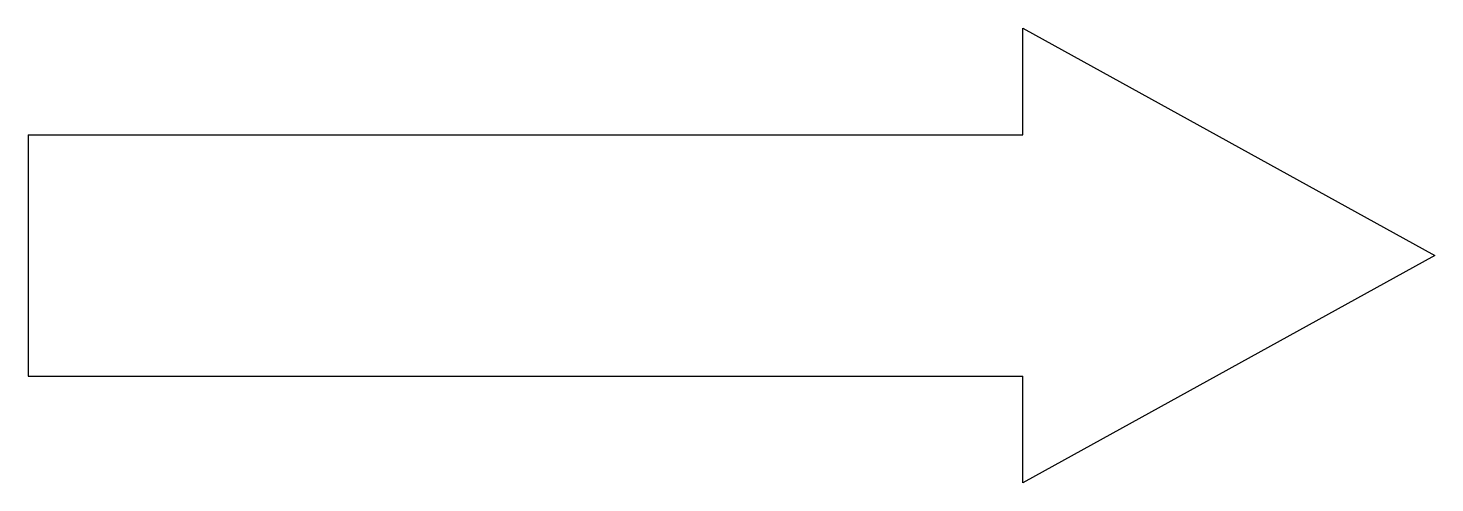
# Model space of a CAD drawing. Extents: x -495 to 495, y -30 to 290.
import ezdxf

# ---------------------------------------------------------------- set-up
doc = ezdxf.new("R2010")
doc.units = 0
doc.layers.add('VISIBLE', color=7, linetype='CONTINUOUS')

msp = doc.modelspace()

# ---------------------------------------------------------------- linework, layer by layer
at = {"layer": 'VISIBLE'}
for p, q in [((205, 290), (495, 130)), ((205, 215), (205, 290)), ((-495, 215), (205, 215)), ((-495, 215), (-495, 45)), ((495, 130), (205, -30)), ((-495, 45), (205, 45)), ((205, -30), (205, 45))]:
    msp.add_line(p, q, dxfattribs=at)

doc.saveas('drawing.dxf')
